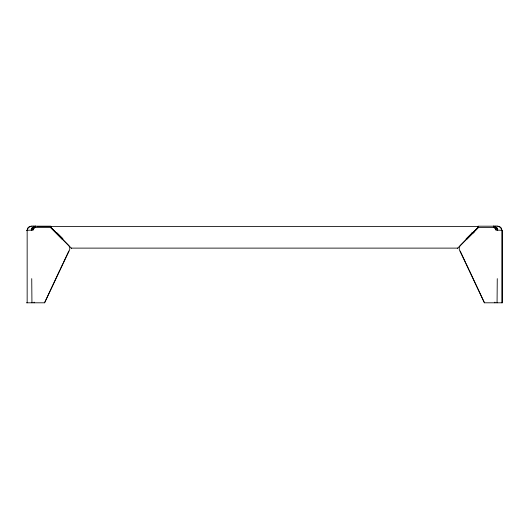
<?xml version="1.0" encoding="UTF-8"?>
<svg xmlns="http://www.w3.org/2000/svg" width="529" height="529" viewBox="0 0 529 529"><rect width="100%" height="100%" fill="white"/><g stroke="black" fill="none" stroke-linecap="round" stroke-linejoin="round"><path stroke-width="0.79" d="M27.158 302.806L27.158 230.3L32.937 230.062M501.842 302.806L501.842 230.3L496.063 230.062M497.062 302.806L497.267 278.638M32.95 229.963L32.957 229.897A2.136 1.759 -83 0 1 32.99 229.698A2.235 1.871 -83.3 0 1 33.089 229.447A2.4 2.109 -85.5 0 1 33.135 229.249M33.142 229.249L34.087 228.085A2.824 2.645 0 0 1 34.398 227.88A2.546 2.314 -5.6 0 1 35.231 227.556M26.45 302.806L44.568 302.8L69.405 250.316A4.272 4.186 60.2 0 0 68.552 245.449L50.844 227.563M59.856 269.995L44.568 302.8M60.2 269.268L62.958 263.435M63.308 262.708L68.823 251.05M31.786 228.64L32.011 228.263M32.269 227.906L33.221 226.994M478.097 226.544L478.097 227.417L457.499 248.326M478.156 227.563L460.448 245.449A4.272 4.186 -60.2 0 0 459.595 250.316L484.432 302.8L502.55 302.806L502.55 230.3L501.961 230.3M466.73 239.346L478.395 227.563M466.089 238.923L471.934 233.071M466.333 239.161L472.708 232.78M33.856 228.27L34.001 228.151A2.843 2.685 2.8 0 1 34.392 227.873L34.418 227.887M33.598 226.762L35.569 226.194A4.1 4.1 0 0 0 31.489 230.3M31.251 226.194L28.354 227.397L27.158 230.3C27.263 225.982 32.388 225.645 35.582 226.194M71.646 248.471L50.903 227.417L50.85 226.544L478.15 226.544M497.63 230.3L497.683 230.294A4.166 4.133 -41 0 0 497.518 229.11A4.133 4.1 -40.7 0 0 496.354 227.232L493.431 226.194A4.1 4.1 0 0 1 497.511 230.3M493.418 226.194C496.552 225.559 501.842 226.035 501.842 230.3L500.646 227.397L497.749 226.194M37.169 226.372L50.612 226.372M37.169 226.544L50.612 226.544M26.45 230.3L27.039 230.3M472.463 232.35L474.11 232.35M471.637 233.038L473.283 233.038M71.303 248.121L457.697 248.121M484.432 302.8L469.144 269.995M31.37 230.3L31.317 230.3A4.166 4.133 41.5 0 1 31.482 229.11A4.133 4.1 40.7 0 1 32.646 227.232L35.655 226.194L50.89 226.194L50.903 227.556L35.708 227.563A2.381 2.07 -7.8 0 0 35.245 227.609M495.402 226.762L493.345 226.194L478.11 226.194L478.097 227.556L493.332 227.563A2.381 2.07 7.8 0 1 493.755 227.602M493.769 227.556A2.546 2.314 5.6 0 1 494.608 227.854L494.595 227.893A2.824 2.645 0 0 1 494.919 228.078L495.858 229.249A2.4 2.096 85 0 1 495.924 229.441A2.235 1.871 83.3 0 1 495.984 229.705A2.136 1.759 83 0 1 496.05 229.897L496.05 229.963M495.779 226.994L496.731 227.906M495.144 228.27L494.999 228.151A2.843 2.685 -2.8 0 0 494.608 227.873M56.96 232.965L62.911 238.923L57.092 233.124M56.292 232.78L62.673 239.161M50.605 227.563L62.27 239.346M496.989 228.263L497.214 228.64M460.177 251.05L465.692 262.708M466.042 263.435L468.8 269.268M31.733 278.638L31.938 302.806M494.893 302.119L494.893 302.806M34.107 302.119L34.107 302.806M495.739 229.196A2.281 1.858 82.9 0 1 495.957 229.91M33.043 229.91A2.281 1.858 -82.9 0 1 33.261 229.196"/></g></svg>
